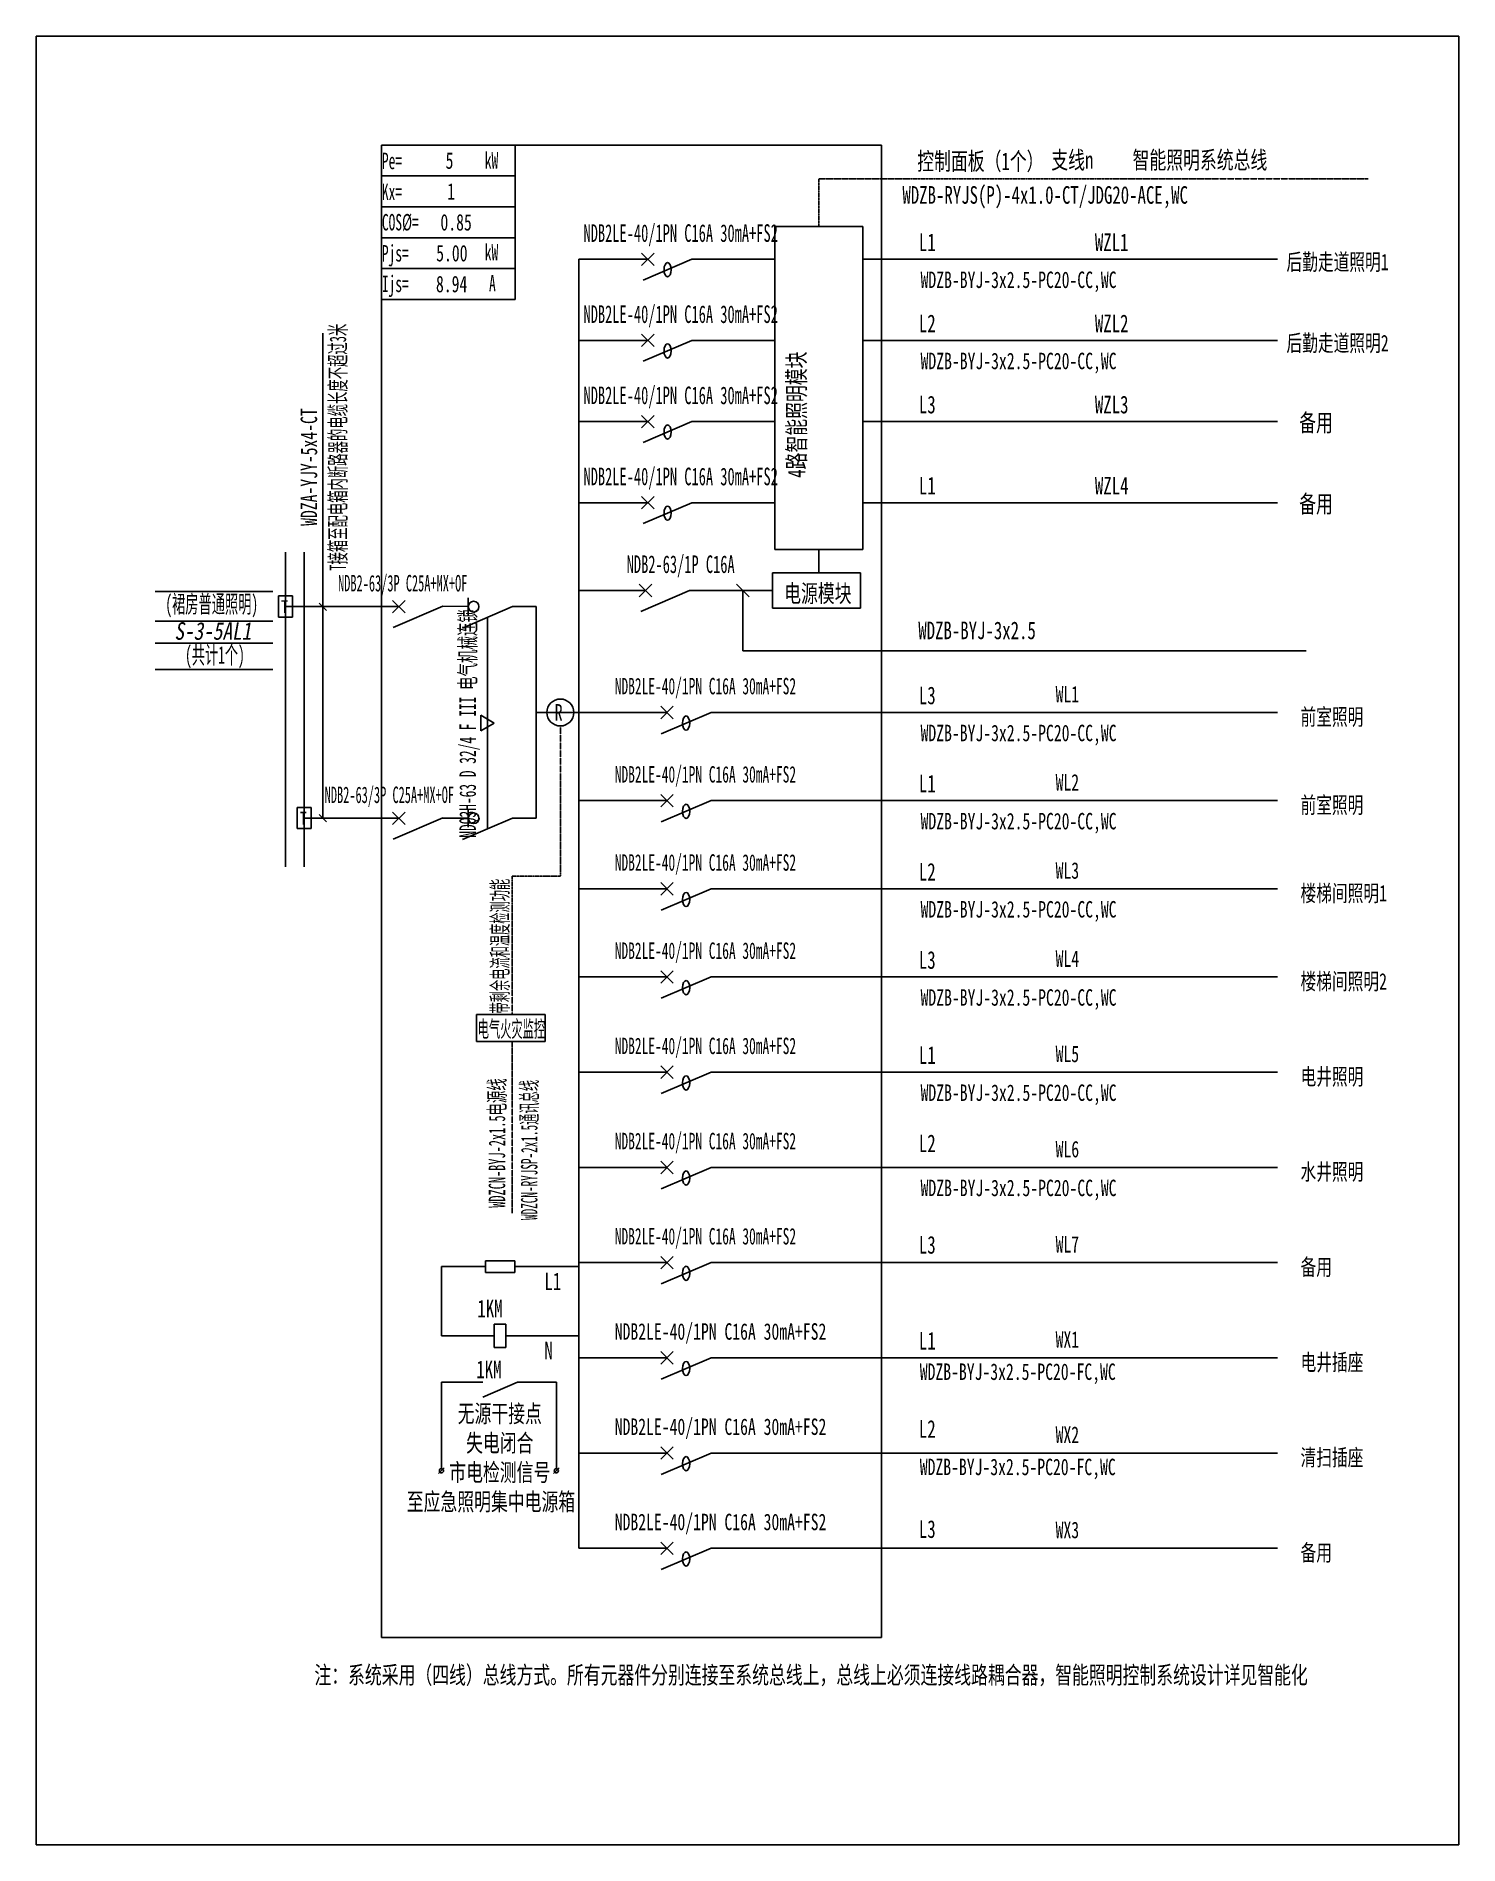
# Model space of a CAD drawing. Extents: x 219590 to 221705, y 325887 to 328576.
import ezdxf
from ezdxf.enums import TextEntityAlignment as Align

# ---------------------------------------------------------------- set-up
doc = ezdxf.new("R2010")
doc.units = 0
doc.header["$MEASUREMENT"] = 0
for name, pattern in [('DASH', [0.35, 0.25, -0.1]), ('DASHDOT', [1, 0.5, -0.25, 0, -0.25]), ('DASHDOT2', [0.5, 0.25, -0.125, 0, -0.125]), ('DASHED', [0.75, 0.5, -0.25])]:
    doc.linetypes.add(name, pattern=pattern)
for name, color, linetype in [('D_E_Eqpm(强电设备)', 100, 'Continuous'), ('D_E_Eqpm（强电设备）', 100, 'Continuous'), ('D_E_Text(强电文字)', 51, 'Continuous'), ('D_E_Text（强电文字）', 51, 'Continuous'), ('D_E_Wire(强电线缆)', 10, 'Continuous'), ('D_E_WireEm（强电应急照明线缆）', 10, 'DASHED'), ('D_E_Wire（强电线缆）', 10, 'Continuous'), ('D_El_Eqpm（弱电设备）', 100, 'Continuous'), ('D_El_Text（弱电文字）', 51, 'Continuous'), ('DQ-漏电火灾', 80, 'Continuous'), ('DQ_Eqpm', 100, 'Continuous'), ('E_E_Eqpm（强电设备）', 100, 'Continuous'), ('E_E_Wire（强电线缆）', 10, 'Continuous'), ('FL04GGFW_E72-配电箱系统图-塔楼部分$0$D_E_Text（强电文字）', 51, 'Continuous'), ('FL09U293_E72-地下室配电箱系统图$0$D_E_Eqpm（强电设备）', 100, 'Continuous'), ('系统图', 220, 'Continuous')]:
    doc.layers.add(name, color=color, linetype=linetype)
doc.styles.add('FL04GGFW_E72-配电箱系统图-塔楼部分$0$电气', font='', dxfattribs={"width": 0.7})
doc.styles.add('电气', font='', dxfattribs={"width": 0.7})
doc.styles.add('电气箱', font='simhei.ttf', dxfattribs={"width": 0.8, "oblique": 10})
doc.styles.get('FL04GGFW_E72-配电箱系统图-塔楼部分$0$电气').set_extended_font_data('SimSun')
doc.styles.get('电气').set_extended_font_data('SimSun')

msp = doc.modelspace()

# ---------------------------------------------------------------- linework, layer by layer
at = {"linetype": 'DASHED'}
for p, q in [((220102.8, 328414.5, 0), (220846.7, 328414.5, 0)), ((220102.8, 326195.5, 0), (220102.8, 328414.5, 0)), ((220846.7, 328414.5, 0), (220846.7, 326195.5, 0)), ((220846.7, 326195.5, 0), (220102.8, 326195.5, 0))]:
    msp.add_line(p, q, dxfattribs=at)
for p, q in [((219766.4, 327750.9, 0), (219941.3, 327750.9, 0)), ((219766.4, 327706.8, 0), (219941.3, 327706.8, 0)), ((219766.4, 327674, 0), (219941.3, 327674, 0)), ((219766.4, 327634.5, 0), (219941.3, 327634.5, 0))]:
    msp.add_line(p, q)
at = {"layer": 'D_E_Eqpm(强电设备)'}
for p, q in [((220119.4, 327718.9, 0), (220138, 327737.4, 0)), ((220138, 327718.9, 0), (220119.4, 327737.4, 0)), ((220119.4, 327404.2, 0), (220138, 327422.8, 0)), ((220138, 327404.2, 0), (220119.4, 327422.8, 0))]:
    msp.add_line(p, q, dxfattribs=at)
at = {"layer": 'D_E_Eqpm（强电设备）'}
for p, q in [((220818.9, 328293.5, 0), (220687.8, 328293.5, 0)), ((220687.8, 328293.5, 0), (220687.8, 327813.2, 0)), ((220818.9, 327813.2, 0), (220818.9, 328293.5, 0)), ((220687.8, 327813.2, 0), (220818.9, 327813.2, 0)), ((220684.3, 327778.5, 0), (220815.5, 327778.5, 0)), ((220684.3, 327726, 0), (220684.3, 327778.5, 0)), ((220815.5, 327778.5, 0), (220815.5, 327726, 0)), ((220297.6, 327728.2, 0), (220223.6, 327696.4, 0)), ((220232, 327715.1, 0), (220232, 327741.3, 0)), ((220815.5, 327726, 0), (220684.3, 327726, 0)), ((220270.7, 327555, 0), (220250.5, 327566.6, 0)), ((220250.5, 327566.6, 0), (220250.5, 327543.3, 0)), ((220250.5, 327543.3, 0), (220270.7, 327555, 0)), ((220518.2, 327561.6, 0), (220536.7, 327580.1, 0)), ((220536.7, 327561.6, 0), (220518.2, 327580.1, 0)), ((220593, 327570.8, 0), (220519, 327539.1, 0)), ((220518.2, 327430.4, 0), (220536.7, 327449, 0)), ((220536.7, 327430.4, 0), (220518.2, 327449, 0)), ((220232, 327400.4, 0), (220232, 327426.6, 0)), ((220593, 327439.7, 0), (220519, 327408, 0)), ((220297.6, 327413.5, 0), (220223.6, 327381.8, 0)), ((220518.2, 327299.3, 0), (220536.7, 327317.9, 0)), ((220536.7, 327299.3, 0), (220518.2, 327317.9, 0)), ((220593, 327308.6, 0), (220519, 327276.9, 0)), ((220518.2, 327168.2, 0), (220536.7, 327186.7, 0)), ((220536.7, 327168.2, 0), (220518.2, 327186.7, 0)), ((220593, 327177.5, 0), (220519, 327145.8, 0)), ((220518.2, 327026.6, 0), (220536.7, 327045.2, 0)), ((220536.7, 327026.6, 0), (220518.2, 327045.2, 0)), ((220593, 327035.9, 0), (220519, 327004.2, 0)), ((220518.2, 326885, 0), (220536.7, 326903.6, 0)), ((220536.7, 326885, 0), (220518.2, 326903.6, 0)), ((220593, 326894.3, 0), (220519, 326862.6, 0)), ((220257.5, 326755.5, 0), (220301.2, 326755.5, 0)), ((220257.5, 326738, 0), (220257.5, 326755.5, 0)), ((220301.2, 326755.5, 0), (220301.2, 326738, 0)), ((220518.2, 326743.5, 0), (220536.7, 326762, 0)), ((220536.7, 326743.5, 0), (220518.2, 326762, 0)), ((220593, 326752.7, 0), (220519, 326721, 0)), ((220301.2, 326738, 0), (220257.5, 326738, 0)), ((220288.1, 326661.4, 0), (220270.6, 326661.4, 0)), ((220270.6, 326661.4, 0), (220270.6, 326626.4, 0)), ((220288.1, 326626.4, 0), (220288.1, 326661.4, 0)), ((220270.6, 326626.4, 0), (220288.1, 326626.4, 0)), ((220518.2, 326601.9, 0), (220536.7, 326620.4, 0)), ((220536.7, 326601.9, 0), (220518.2, 326620.4, 0)), ((220593, 326611.2, 0), (220519, 326579.4, 0)), ((220305.2, 326575, 0), (220253.6, 326552.9, 0)), ((220518.2, 326460.3, 0), (220536.7, 326478.8, 0)), ((220536.7, 326460.3, 0), (220518.2, 326478.8, 0)), ((220593, 326469.6, 0), (220519, 326437.8, 0)), ((220188, 326439.1, 0), (220196.3, 326447.4, 0)), ((220358.8, 326439.1, 0), (220367.1, 326447.4, 0)), ((220518.2, 326318.7, 0), (220536.7, 326337.3, 0)), ((220536.7, 326318.7, 0), (220518.2, 326337.3, 0)), ((220593, 326328, 0), (220519, 326296.3, 0))]:
    msp.add_line(p, q, dxfattribs=at)
at = {"layer": 'D_E_Eqpm（强电设备）', "linetype": 'DASH'}
msp.add_line((220260.6, 327397.6, 0), (220260.6, 327712.3, 0), dxfattribs=at)
at = {"layer": 'D_E_Eqpm（强电设备）'}
for centre, radius in [((220240, 327728.2, 0), 7.97), ((220240, 327413.5, 0), 7.97), ((220192.2, 326443.2, 0), 3.14), ((220363, 326443.2, 0), 3.14)]:
    msp.add_circle(centre, radius, dxfattribs=at)
for centre in [(220528.4, 328229.2, 0), (220528.4, 328108.5, 0), (220528.4, 327987.9, 0), (220528.4, 327867.2, 0), (220556, 327555, 0), (220556, 327423.8, 0), (220556, 327292.7, 0), (220556, 327161.6, 0), (220556, 327020, 0), (220556, 326878.5, 0), (220556, 326736.9, 0), (220556, 326595.3, 0), (220556, 326453.7, 0), (220556, 326312.1, 0)]:
    msp.add_ellipse(centre, major_axis=(0, 10.6), ratio=0.500475, dxfattribs=at)
at = {"layer": 'D_E_Text(强电文字)', "color": 51}
for p, q in [((220015.6, 327413.5, 0), (220015.6, 328134.7, 0)), ((220010.1, 327733.6, 0), (220021, 327722.7, 0)), ((220010.1, 327418.9, 0), (220021, 327408, 0))]:
    msp.add_line(p, q, dxfattribs=at)
at = {"layer": 'D_E_Text（强电文字）'}
for p, q in [((220102.8, 328414.5, 0), (220301.6, 328414.5, 0)), ((220102.8, 328414.5, 0), (220102.8, 328185, 0)), ((220301.6, 328414.5, 0), (220301.6, 328185, 0)), ((220102.8, 328368.6, 0), (220301.6, 328368.6, 0)), ((220102.8, 328322.7, 0), (220301.6, 328322.7, 0)), ((220102.8, 328276.8, 0), (220301.6, 328276.8, 0)), ((220102.8, 328230.9, 0), (220301.6, 328230.9, 0)), ((220102.8, 328185, 0), (220301.6, 328185, 0))]:
    msp.add_line(p, q, dxfattribs=at)
at = {"layer": 'D_E_Wire(强电线缆)'}
for p, q in [((220396.3, 326328, 0), (220396.3, 328244.7, 0)), ((219960.1, 327341.3, 0), (219960.1, 327809.1, 0)), ((219960.1, 327728.2, 0), (220128.7, 327728.2, 0))]:
    msp.add_line(p, q, dxfattribs=at)
at = {"layer": 'D_E_Wire(强电线缆)', "color": 10}
for p, q in [((220396.3, 328244.7, 0), (220499, 328244.7, 0)), ((220564.6, 328244.7, 0), (220687.8, 328244.7, 0)), ((220818.9, 328244.7, 0), (221435.6, 328244.7, 0)), ((220396.3, 328124, 0), (220499, 328124, 0)), ((220564.6, 328124, 0), (220687.8, 328124, 0)), ((220818.9, 328124, 0), (221435.6, 328124, 0)), ((220396.3, 328003.4, 0), (220499, 328003.4, 0)), ((220564.6, 328003.4, 0), (220687.8, 328003.4, 0)), ((220818.9, 328003.4, 0), (221435.6, 328003.4, 0)), ((220396.3, 327882.7, 0), (220499, 327882.7, 0)), ((220564.6, 327882.7, 0), (220687.8, 327882.7, 0)), ((220818.9, 327882.7, 0), (221435.6, 327882.7, 0)), ((220396.3, 327752.2, 0), (220495.6, 327752.2, 0)), ((220561.1, 327752.2, 0), (220684.3, 327752.2, 0)), ((220593, 327177.5, 0), (220807.1, 327177.5, 0)), ((220807.1, 327177.5, 0), (221435.6, 327177.5, 0))]:
    msp.add_line(p, q, dxfattribs=at)
at = {"layer": 'D_E_Wire(强电线缆)', "linetype": 'DASH'}
for p, q in [((219988, 327341.3, 0), (219988, 327809.1, 0)), ((219988, 327413.5, 0), (220128.7, 327413.5, 0))]:
    msp.add_line(p, q, dxfattribs=at)
at = {"layer": 'D_E_WireEm（强电应急照明线缆）'}
msp.add_line((220232, 327413.5, 0), (220192.9, 327413.5, 0), dxfattribs=at)
at = {"layer": 'D_E_Wire（强电线缆）', "linetype": 'DASHDOT2'}
for p, q in [((220753.3, 328364.3, 0), (221570.3, 328364.3, 0)), ((220753.3, 328293.5, 0), (220753.3, 328364.3, 0))]:
    msp.add_line(p, q, dxfattribs=at)
at = {"layer": 'D_E_Wire（强电线缆）'}
for p, q in [((220194, 327728.7, 0), (220232, 327728.2, 0)), ((220297.6, 327728.2, 0), (220333, 327728.2, 0)), ((220333, 327413.5, 0), (220333, 327728.2, 0)), ((220333, 327570.8, 0), (220396.3, 327570.8, 0)), ((220396.3, 327570.8, 0), (220527.4, 327570.8, 0)), ((220593, 327570.8, 0), (221435.6, 327570.8, 0)), ((220396.3, 327439.7, 0), (220527.4, 327439.7, 0)), ((220593, 327439.7, 0), (221435.6, 327439.7, 0)), ((220297.6, 327413.5, 0), (220333, 327413.5, 0)), ((220396.3, 327308.6, 0), (220527.4, 327308.6, 0)), ((220593, 327308.6, 0), (221435.6, 327308.6, 0)), ((220396.3, 327177.5, 0), (220527.4, 327177.5, 0)), ((220396.3, 327035.9, 0), (220527.4, 327035.9, 0)), ((220593, 327035.9, 0), (221435.6, 327035.9, 0)), ((220396.3, 326894.3, 0), (220527.4, 326894.3, 0)), ((220593, 326894.3, 0), (221435.6, 326894.3, 0)), ((220396.3, 326752.7, 0), (220527.4, 326752.7, 0)), ((220593, 326752.7, 0), (221435.6, 326752.7, 0)), ((220396.3, 326611.2, 0), (220527.4, 326611.2, 0)), ((220593, 326611.2, 0), (221435.6, 326611.2, 0)), ((220396.3, 326469.6, 0), (220527.4, 326469.6, 0)), ((220593, 326469.6, 0), (221435.6, 326469.6, 0)), ((220396.3, 326328, 0), (220527.4, 326328, 0)), ((220593, 326328, 0), (221435.6, 326328, 0))]:
    msp.add_line(p, q, dxfattribs=at)
at = {"layer": 'D_E_Wire（强电线缆）', "ltscale": 3.5}
for p, q in [((220192.2, 326746.8, 0), (220257.5, 326746.8, 0)), ((220192.2, 326746.8, 0), (220192.2, 326643.9, 0)), ((220301.2, 326746.8, 0), (220396.3, 326746.8, 0)), ((220270.6, 326643.9, 0), (220192.2, 326643.9, 0)), ((220396.3, 326643.9, 0), (220288.1, 326643.9, 0)), ((220192.2, 326575, 0), (220253.6, 326575, 0)), ((220192.2, 326575, 0), (220192.2, 326446.4, 0)), ((220305.2, 326575, 0), (220363, 326575, 0)), ((220363, 326575, 0), (220363, 326446.4, 0))]:
    msp.add_line(p, q, dxfattribs=at)
at = {"layer": 'D_El_Eqpm（弱电设备）', "color": 3}
for p, q in [((220244.2, 327121.8, 0), (220346.3, 327121.8, 0)), ((220244.2, 327081.7, 0), (220244.2, 327121.8, 0)), ((220346.3, 327121.8, 0), (220346.3, 327081.7, 0)), ((220346.3, 327081.7, 0), (220244.2, 327081.7, 0)), ((220346.3, 327081.7, 0), (220244.2, 327081.7, 0))]:
    msp.add_line(p, q, dxfattribs=at)
at = {"layer": 'DQ-漏电火灾', "linetype": 'DASHDOT', "ltscale": 0.5}
for p, q in [((220369, 327550.8, 0), (220369, 327327.4, 0)), ((220297.4, 327327.4, 0), (220297.4, 327121.8, 0)), ((220297.4, 327327.4, 0), (220369, 327327.4, 0)), ((220297.4, 326826.3, 0), (220297.4, 327081.7, 0))]:
    msp.add_line(p, q, dxfattribs=at)
at = {"layer": 'DQ-漏电火灾', "color": 3}
msp.add_circle((220369, 327570.8, 0), 20, dxfattribs=at)
at = {"layer": 'DQ_Eqpm'}
for p, q in [((219970.6, 327744.2, 0), (219949.6, 327744.2, 0)), ((219949.6, 327744.2, 0), (219949.6, 327712.7, 0)), ((219970.6, 327712.7, 0), (219970.6, 327744.2, 0)), ((219949.6, 327712.7, 0), (219970.6, 327712.7, 0)), ((219998.5, 327429.5, 0), (219977.6, 327429.5, 0)), ((219977.6, 327429.5, 0), (219977.6, 327398.1, 0)), ((219998.5, 327398.1, 0), (219998.5, 327429.5, 0)), ((219977.6, 327398.1, 0), (219998.5, 327398.1, 0))]:
    msp.add_line(p, q, dxfattribs=at)
at = {"layer": 'E_E_Eqpm（强电设备）', "color": 100}
for p, q in [((220489.7, 328235.4, 0), (220508.3, 328253.9, 0)), ((220508.3, 328235.4, 0), (220489.7, 328253.9, 0)), ((220492.2, 328213.7, 0), (220564.6, 328244.7, 0)), ((220489.7, 328114.8, 0), (220508.3, 328133.3, 0)), ((220508.3, 328114.8, 0), (220489.7, 328133.3, 0)), ((220492.2, 328093, 0), (220564.6, 328124, 0)), ((220489.7, 327994.1, 0), (220508.3, 328012.6, 0)), ((220508.3, 327994.1, 0), (220489.7, 328012.6, 0)), ((220492.2, 327972.4, 0), (220564.6, 328003.4, 0)), ((220489.7, 327873.4, 0), (220508.3, 327892, 0)), ((220508.3, 327873.4, 0), (220489.7, 327892, 0)), ((220492.2, 327851.7, 0), (220564.6, 327882.7, 0)), ((220486.3, 327743, 0), (220504.8, 327761.5, 0)), ((220504.8, 327743, 0), (220486.3, 327761.5, 0)), ((220488.8, 327721.2, 0), (220561.1, 327752.2, 0))]:
    msp.add_line(p, q, dxfattribs=at)
at = {"layer": 'E_E_Wire（强电线缆）'}
msp.add_line((220753.3, 327813.2, 0), (220753.3, 327778.5, 0), dxfattribs=at)
at = {"layer": 'FL04GGFW_E72-配电箱系统图-塔楼部分$0$D_E_Text（强电文字）'}
for p, q in [((220649.7, 327743, 0), (220631.1, 327761.5, 0)), ((220640.4, 327752.2, 0), (220640.4, 327662.4, 0)), ((220640.4, 327662.4, 0), (221478.1, 327662.4, 0))]:
    msp.add_line(p, q, dxfattribs=at)
at = {"layer": 'FL09U293_E72-地下室配电箱系统图$0$D_E_Eqpm（强电设备）'}
for p, q in [((220194, 327728.7, 0), (220120.2, 327697, 0)), ((220194, 327414, 0), (220120.2, 327382.3, 0))]:
    msp.add_line(p, q, dxfattribs=at)
at = {"layer": '系统图', "ltscale": 9973.992009}
msp.add_lwpolyline([(219589.5, 328576.5), (221705, 328576.5), (221705, 325887), (219589.5, 325887)], close=True, dxfattribs=at)

# ---------------------------------------------------------------- texts
at = {"layer": 'D_E_Text(强电文字)', "style": 'FL04GGFW_E72-配电箱系统图-塔楼部分$0$电气', "width": 0.6}
for s, p in [('NDB2LE-40/1PN C16A 30mA+FS2', (220547.9, 328270.6, 0)), ('NDB2LE-40/1PN C16A 30mA+FS2', (220547.9, 328150, 0)), ('NDB2LE-40/1PN C16A 30mA+FS2', (220547.9, 328029.3, 0)), ('NDB2LE-40/1PN C16A 30mA+FS2', (220547.9, 327908.7, 0)), ('NDB2-63/1P C16A', (220547.9, 327778.2, 0))]:
    msp.add_text(s, height=26.223, dxfattribs=at).set_placement(p, align=Align.CENTER)
at = {"layer": 'D_E_Text(强电文字)', "color": 51, "style": 'FL04GGFW_E72-配电箱系统图-塔楼部分$0$电气', "width": 0.7}
for s, p in [('L1', (220902.1, 328256.9, 0)), ('L2', (220902.1, 328136.3, 0)), ('L3', (220902.1, 328015.6, 0)), ('L1', (220902.1, 327895, 0)), ('L3', (220902.1, 327583.1, 0)), ('L1', (220902.1, 327452, 0)), ('L2', (220902.1, 327320.8, 0)), ('L3', (220902.1, 327189.7, 0)), ('L1', (220902.1, 327048.2, 0)), ('L2', (220902.1, 326917, 0)), ('L3', (220902.1, 326766.1, 0)), ('L1', (220902.1, 326623.4, 0)), ('L2', (220902.1, 326492.3, 0)), ('L3', (220902.1, 326343.4, 0))]:
    msp.add_text(s, height=26.22, dxfattribs=at).set_placement(p)
at = {"layer": 'D_E_Text(强电文字)', "style": 'FL04GGFW_E72-配电箱系统图-塔楼部分$0$电气', "width": 0.7}
for s, height, p in [('WZL1', 26.22, (221163.8, 328256.9, 0)), ('WDZB-BYJ-3x2.5-PC20-CC,WC', 24.475, (220904.6, 328202, 0)), ('WZL2', 26.22, (221163.8, 328136.3, 0)), ('WDZB-BYJ-3x2.5-PC20-CC,WC', 24.475, (220904.6, 328081.3, 0)), ('WZL3', 26.22, (221163.8, 328015.6, 0)), ('WZL4', 26.22, (221163.8, 327895, 0)), ('WDZB-BYJ-3x2.5', 26.223, (220901.2, 327679.8, 0)), ('WDZB-BYJ-3x2.5-PC20-CC,WC', 24.475, (220904.6, 327528.1, 0)), ('WDZB-BYJ-3x2.5-PC20-CC,WC', 24.475, (220904.6, 327397, 0)), ('WDZB-BYJ-3x2.5-PC20-CC,WC', 24.475, (220904.6, 327265.9, 0)), ('WDZB-BYJ-3x2.5-PC20-CC,WC', 24.475, (220904.6, 327134.8, 0)), ('WDZB-BYJ-3x2.5-PC20-CC,WC', 24.475, (220904.6, 326993.2, 0)), ('WDZB-BYJ-3x2.5-PC20-CC,WC', 24.475, (220904.6, 326851.6, 0)), ('注：系统采用（四线）总线方式。所有元器件分别连接至系统总线上，总线上必须连接线路耦合器，智能照明控制系统设计详见智能化', 26.223, (220003.2, 326126.5, 0))]:
    msp.add_text(s, height=height, dxfattribs=at).set_placement(p)
at = {"layer": 'D_E_Text(强电文字)', "color": 51, "style": '电气'}
for s, width, p in [('T接箱至配电箱内断路器的电缆长度不超过3米', 0.55, (220050.3, 327781.7, 0)), ('WDZA-YJY-5x4-CT', 0.7, (220007.3, 327848.3, 0))]:
    msp.add_text(s, height=24.475, rotation=90, dxfattribs=dict(at, width=width)).set_placement(p)
at = {"layer": 'D_E_Text(强电文字)', "color": 51, "style": '电气', "width": 0.7}
for p in [(221492.7, 327988.6, 0), (221492.7, 327867.9, 0)]:
    msp.add_text('备用', height=26.22, dxfattribs=at).set_placement(p, align=Align.CENTER)
at = {"layer": 'D_E_Text（强电文字）', "linetype": 'Continuous', "style": '电气', "width": 0.6}
for s, height, p in [('Pe=', 24.48, (220103.6, 328378.8, 0)), ('kW', 24.48, (220256.6, 328379.6, 0)), ('Kx=', 24.48, (220103.6, 328332.8, 0)), ('COS%%C=', 24.48, (220103.6, 328287.6, 0)), ('Pjs=', 24.48, (220103.6, 328241.4, 0)), ('kW', 24.48, (220256.6, 328243, 0)), ('Ijs=', 24.48, (220103.6, 328196, 0)), ('A', 24.5, (220262.9, 328197, 0))]:
    msp.add_text(s, height=height, dxfattribs=at).set_placement(p)
at = {"layer": 'D_E_Text（强电文字）', "style": '电气'}
for s, height, width, p in [('5', 24.5, 0.7, (220198.3, 328379.3, 0)), ('1', 24.5, 0.7, (220200.8, 328333.4, 0)), (' 0.85', 24.48, 0.7, (220179, 328287.5, 0)), ('后勤走道照明1', 24.48, 0.7, (221448.7, 328228.5, 0)), ('后勤走道照明2', 24.48, 0.7, (221448.7, 328107.9, 0)), ('电源模块', 26.22, 0.7, (220701.8, 327734.8, 0)), ('NDB2LE-40/1PN C16A 30mA+FS2', 24.475, 0.6, (220449.8, 327597.8, 0)), ('WL1', 24.48, 0.7, (221105.4, 327585.8, 0)), ('前室照明', 24.48, 0.7, (221469.6, 327552.1, 0)), ('NDB2LE-40/1PN C16A 30mA+FS2', 24.475, 0.6, (220449.8, 327466.6, 0)), ('WL2', 24.48, 0.7, (221105.4, 327454.7, 0)), ('前室照明', 24.48, 0.7, (221469.6, 327421, 0)), ('NDB2LE-40/1PN C16A 30mA+FS2', 24.475, 0.6, (220449.8, 327335.5, 0)), ('WL3', 24.48, 0.7, (221105.4, 327323.6, 0)), ('楼梯间照明1', 24.48, 0.7, (221469.6, 327289.8, 0)), ('NDB2LE-40/1PN C16A 30mA+FS2', 24.475, 0.6, (220449.8, 327204.4, 0)), ('WL4', 24.48, 0.7, (221105.4, 327192.5, 0)), ('楼梯间照明2', 24.48, 0.7, (221469.6, 327158.7, 0)), ('NDB2LE-40/1PN C16A 30mA+FS2', 24.475, 0.6, (220449.8, 327062.8, 0)), ('WL5', 24.48, 0.7, (221105.4, 327050.9, 0)), ('电井照明', 24.48, 0.7, (221469.6, 327017.1, 0)), ('NDB2LE-40/1PN C16A 30mA+FS2', 24.475, 0.6, (220449.8, 326921.3, 0)), ('WL6', 24.48, 0.7, (221105.4, 326909.3, 0)), ('水井照明', 24.48, 0.7, (221469.6, 326875.6, 0)), ('NDB2LE-40/1PN C16A 30mA+FS2', 24.475, 0.6, (220449.8, 326779.7, 0)), ('WL7', 24.48, 0.7, (221105.4, 326767.8, 0)), ('备用', 24.48, 0.7, (221469.6, 326734, 0)), ('NDB2LE-40/1PN C16A 30mA+FS2', 24.475, 0.7, (220449.8, 326638.1, 0)), ('WX1', 24.48, 0.7, (221105.4, 326626.2, 0)), ('电井插座', 24.48, 0.7, (221469.6, 326592.4, 0)), ('WDZB-BYJ-3x2.5-PC20-FC,WC', 24.475, 0.7, (220903.4, 326578.3, 0)), ('NDB2LE-40/1PN C16A 30mA+FS2', 24.475, 0.7, (220449.8, 326496.5, 0)), ('WX2', 24.48, 0.7, (221105.4, 326484.6, 0)), ('清扫插座', 24.48, 0.7, (221469.6, 326450.8, 0)), ('WDZB-BYJ-3x2.5-PC20-FC,WC', 24.475, 0.7, (220903.4, 326436.7, 0)), ('NDB2LE-40/1PN C16A 30mA+FS2', 24.475, 0.7, (220449.8, 326354.9, 0)), ('WX3', 24.48, 0.7, (221105.4, 326343, 0)), ('备用', 24.48, 0.7, (221469.6, 326309.2, 0))]:
    msp.add_text(s, height=height, dxfattribs=dict(at, width=width)).set_placement(p)
at = {"layer": 'D_E_Text（强电文字）', "color": 200, "style": '电气', "width": 0.7}
for s, p in [('5.00', (220184.3, 328241.6, 0)), ('8.94', (220184, 328195.7, 0))]:
    msp.add_text(s, height=24.48, dxfattribs=at).set_placement(p)
at = {"layer": 'D_E_Text（强电文字）', "style": '电气'}
for s, height, width, p in [('NDB2-63/3P C25A+MX+OF', 24.475, 0.55, (220134.6, 327761.1, 0)), ('(裙房普通照明)', 26.22, 0.55, (219850.6, 327730.6, 0)), ('(共计1个)', 26.22, 0.55, (219855.3, 327654.9, 0)), ('NDB2-63/3P C25A+MX+OF', 24.475, 0.55, (220114.7, 327446.4, 0)), ('电气火灾监控', 24.48, 0.5, (220296.2, 327100.8, 0))]:
    msp.add_text(s, height=height, dxfattribs=dict(at, width=width)).set_placement(p, align=Align.MIDDLE)
at = {"layer": 'D_E_Text（强电文字）', "style": '电气', "width": 0.6}
msp.add_text('NDQ3H-63 D 32/4 F III 电气机械连锁', height=24.475, rotation=90, dxfattribs=at).set_placement((220232.3, 327554.6, 0), align=Align.MIDDLE)
at = {"layer": 'D_E_Text（强电文字）', "style": '电气箱', "oblique": 10, "width": 0.8}
msp.add_text('S-3-5AL1', height=26.22, dxfattribs=at).set_placement((219852.2, 327692, 0), align=Align.MIDDLE)
at = {"layer": 'D_E_Text（强电文字）', "color": 51, "style": '电气', "width": 0.7}
for s, height, p in [('L1', 26.22, (220345.3, 326711.8, 0)), ('1KM', 26.22, (220245.6, 326671.4, 0)), ('N', 26.2, (220345.3, 326608.9, 0)), ('1KM', 26.22, (220244, 326580.9, 0))]:
    msp.add_text(s, height=height, dxfattribs=at).set_placement(p)
for s, p in [('无源干接点', (220278.9, 326528.3, 0)), ('失电闭合', (220278.9, 326484.6, 0)), ('市电检测信号', (220278.9, 326440.9, 0)), ('至应急照明集中电源箱', (220265.8, 326397.2, 0))]:
    msp.add_text(s, height=26.22, dxfattribs=at).set_placement(p, align=Align.MIDDLE_CENTER)
at = {"layer": 'D_El_Text（弱电文字）', "color": 1, "style": '电气', "width": 0.5}
msp.add_text('带剩余电流和温度检测功能', height=24.475, rotation=90, dxfattribs=at).set_placement((220291.3, 327123.2, 0))
at = {"layer": 'D_El_Text（弱电文字）', "style": '电气'}
for s, width, p in [('WDZCN-BYJ-2x1.5电源线', 0.55, (220286.9, 326834.3, 0)), ('WDZCN-RYJSP-2x1.5通讯总线', 0.5, (220334.9, 326816.1, 0))]:
    msp.add_text(s, height=24.475, rotation=90, dxfattribs=dict(at, width=width)).set_placement(p)
at = {"layer": 'DQ-漏电火灾', "color": 50, "style": '电气', "width": 0.7}
msp.add_text('R', height=24.5, dxfattribs=at).set_placement((220360.6, 327558.8, 0))
at = {"layer": 'DQ_Eqpm', "color": 51, "style": '电气', "width": 0.8}
for p in [(219953.7, 327718.6, 0), (219981.6, 327403.9, 0)]:
    msp.add_text('T', height=19.2, dxfattribs=at).set_placement(p)
at = {"layer": 'FL04GGFW_E72-配电箱系统图-塔楼部分$0$D_E_Text（强电文字）', "style": 'FL04GGFW_E72-配电箱系统图-塔楼部分$0$电气', "width": 0.7}
for s, height, p in [('控制面板（1个）', 26.22, (220899.7, 328377.5, 0)), ('支线n', 26.22, (221099, 328379.3, 0)), ('智能照明系统总线', 26.22, (221219.9, 328379.3, 0)), ('WDZB-RYJS(P)-4x1.0-CT/JDG20-ACE,WC', 26.223, (220877.6, 328327.3, 0))]:
    msp.add_text(s, height=height, dxfattribs=at).set_placement(p)
msp.add_text('4路智能照明模块', height=26.22, rotation=90, dxfattribs=at).set_placement((220733.2, 327919.8, 0))

doc.saveas('drawing.dxf')
